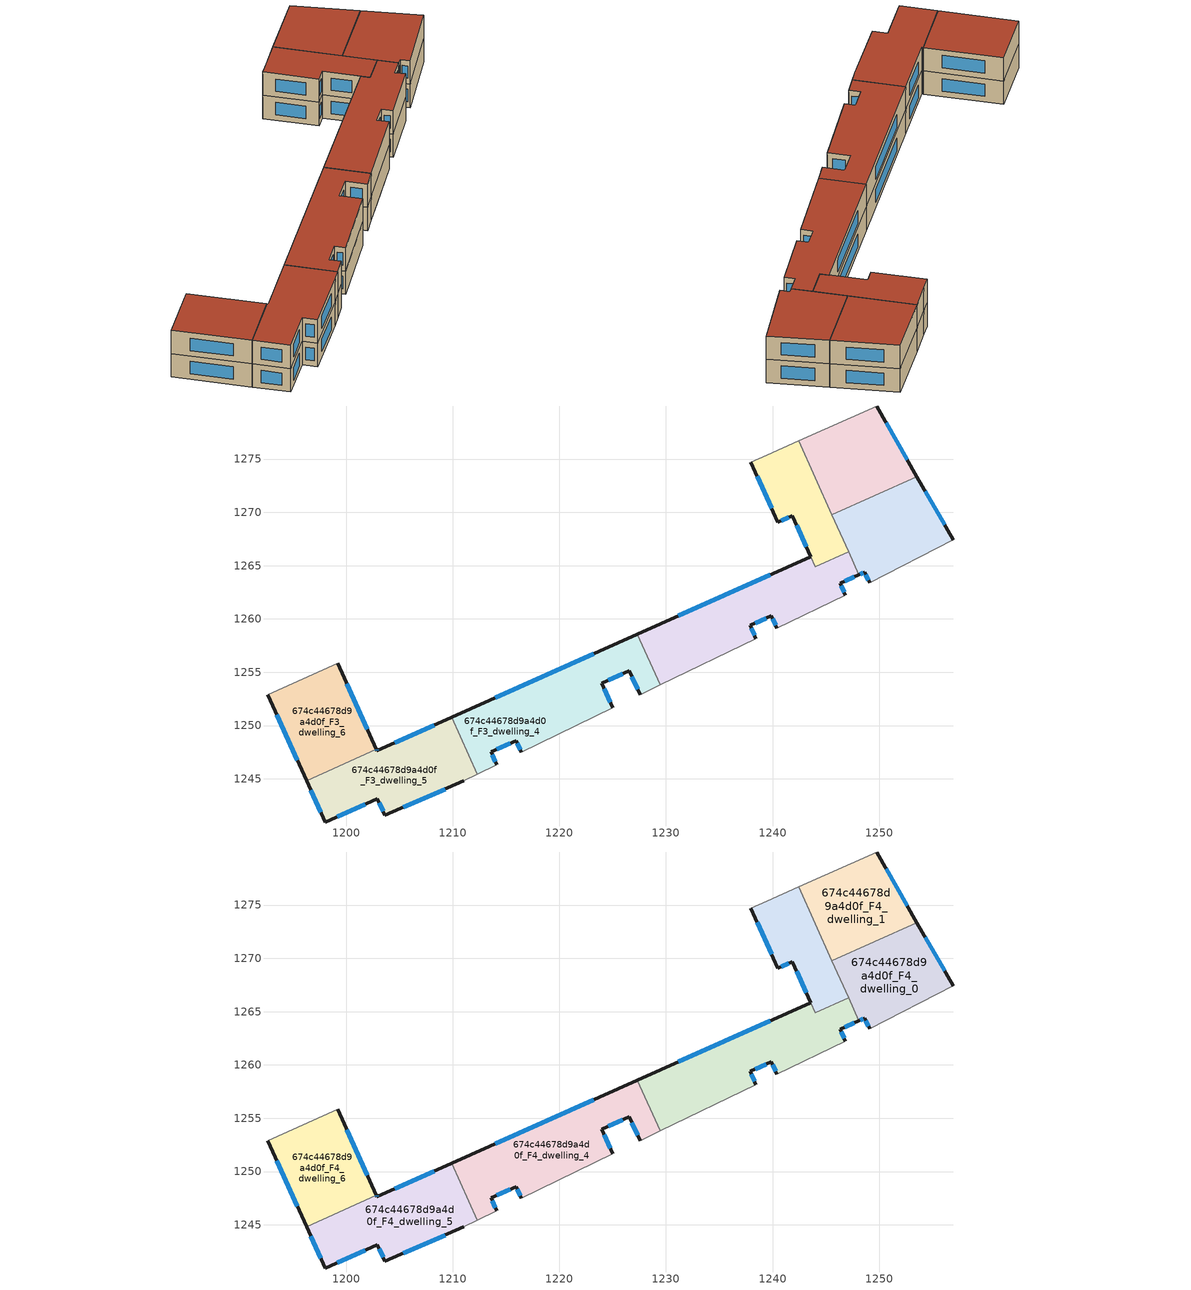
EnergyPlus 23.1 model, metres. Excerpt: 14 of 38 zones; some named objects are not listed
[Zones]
674c44678d9a4d0f_F3_dwelling_0
 floor to 674c44678d9a4d0f_F2_dwelling_7 (EU_floor_Construction): 1254.62,1271.49 1256.94,1267.44 1249.09,1263.39 1248.65,1264.39 1248.09,1264.14 1246.54,1267.6 z9
 floor to 674c44678d9a4d0f_F2_dwelling_6 (EU_floor_Construction): 1253.55,1273.36 1254.62,1271.49 1246.54,1267.6 1245.56,1269.79 z9
 wall outside (EU_wall_Construction): 1256.94,1267.44 1253.55,1273.36 / 1248.09,1264.14 1248.65,1264.39 1249.09,1263.39 z9:12
 wall to 674c44678d9a4d0f_F3_dwelling_1 (EU_wall_Construction): 1253.55,1273.36 1245.56,1269.79 z9:12
 wall adiabatic (EU_wall_Construction): 1249.09,1263.39 1256.94,1267.44 z9:12
 wall to 674c44678d9a4d0f_F3_dwelling_3 (EU_wall_Construction): 1245.56,1269.79 1247.13,1266.3 z9:12
 wall to 674c44678d9a4d0f_F3_dwelling_2 (EU_wall_Construction): 1247.13,1266.3 1248.09,1264.14 z9:12
 window (EU_Window_Construction): 1256.14,1268.83 1254.34,1271.97 / 1248.76,1264.16 1248.99,1263.63 / 1248.22,1264.2 1248.52,1264.33 z9.7:11.3
674c44678d9a4d0f_F3_dwelling_1
 floor to 674c44678d9a4d0f_F2_dwelling_6 (EU_floor_Construction): 1249.76,1279.98 1253.55,1273.36 1245.56,1269.79 1245.37,1270.22 1249.27,1272.1 1246.24,1278.41 z9
 floor to 674c44678d9a4d0f_F2_dwelling_5 (EU_floor_Construction): 1246.24,1278.41 1249.27,1272.1 1245.37,1270.22 1242.47,1276.72 z9
 wall outside (EU_wall_Construction): 1253.55,1273.36 1249.76,1279.98 z9:12
 wall adiabatic (EU_wall_Construction): 1249.76,1279.98 1242.47,1276.72 z9:12
 wall to 674c44678d9a4d0f_F3_dwelling_3 (EU_wall_Construction): 1242.47,1276.72 1245.56,1269.79 z9:12
 window (EU_Window_Construction): 1252.66,1274.91 1250.65,1278.42 z9.7:11.3
674c44678d9a4d0f_F3_dwelling_2
 floor to 674c44678d9a4d0f_F2_dwelling_4 (EU_floor_Construction): 1242.49,1265.36 1244.52,1261.12 1244.5,1261.11 1240.41,1259.13 1239.88,1260.3 1237.9,1259.41 1238.45,1258.16 1232.39,1255.24 1230.17,1259.85 1242.44,1265.34 z9
 floor to 674c44678d9a4d0f_F2_dwelling_7 (EU_floor_Construction): 1247.13,1266.3 1248.09,1264.14 1246.34,1263.36 1246.84,1262.25 1244.52,1261.12 1242.49,1265.36 1243.59,1265.85 1244.01,1264.91 z9
 floor to 674c44678d9a4d0f_F2_dwelling_3 (EU_floor_Construction): 1230.17,1259.85 1232.39,1255.24 1229.44,1253.82 1227.32,1258.57 z9
 wall outside (EU_wall_Construction): 1246.84,1262.25 1246.34,1263.36 1248.09,1264.14 / 1238.45,1258.16 1237.9,1259.41 1239.88,1260.3 1240.41,1259.13 / 1243.59,1265.85 1227.32,1258.57 z9:12
 wall to 674c44678d9a4d0f_F3_dwelling_3 (EU_wall_Construction): 1247.13,1266.3 1244.01,1264.91 1243.59,1265.85 z9:12
 wall adiabatic (EU_wall_Construction): 1240.41,1259.13 1246.84,1262.25 / 1229.45,1253.82 1238.45,1258.16 z9:12
 wall to 674c44678d9a4d0f_F3_dwelling_4 (EU_wall_Construction): 1227.32,1258.57 1229.45,1253.82 z9:12
 window (EU_Window_Construction): 1246.75,1263.54 1247.68,1263.96 / 1246.72,1262.51 1246.45,1263.1 / 1240,1260.02 1240.29,1259.4 / 1238.36,1259.62 1239.41,1260.09 / 1238.32,1258.46 1238.02,1259.12 / 1239.77,1264.14 1231.14,1260.28 z9.7:11.3
674c44678d9a4d0f_F3_dwelling_3
 floor to 674c44678d9a4d0f_F2_dwelling_5 (EU_floor_Construction): 1242.47,1276.72 1245.37,1270.22 1242.29,1268.74 1241.86,1269.69 1240.49,1269.08 1237.97,1274.7 1239.44,1275.36 z9
 floor to 674c44678d9a4d0f_F2_dwelling_7 (EU_floor_Construction): 1246.54,1267.6 1247.13,1266.3 1244.01,1264.91 1243.47,1266.12 z9
 floor to 674c44678d9a4d0f_F2_dwelling_6 (EU_floor_Construction): 1245.37,1270.22 1246.54,1267.6 1243.47,1266.12 1242.29,1268.74 z9
 wall outside (EU_wall_Construction): 1237.97,1274.7 1240.49,1269.08 1241.86,1269.69 1243.59,1265.86 z9:12
 wall adiabatic (EU_wall_Construction): 1242.47,1276.72 1239.44,1275.36 1237.97,1274.7 z9:12
 window (EU_Window_Construction): 1242.26,1268.79 1243.18,1266.76 / 1240.82,1269.22 1241.54,1269.54 / 1238.56,1273.38 1239.9,1270.4 z9.7:11.3
674c44678d9a4d0f_F3_dwelling_4
 floor to 674c44678d9a4d0f_F2_dwelling_2 (EU_floor_Construction): 1218.08,1254.44 1220.47,1249.45 1216.44,1247.49 1215.94,1248.59 1213.59,1247.54 1214.12,1246.35 1212.29,1245.43 1209.9,1250.78 z9
 floor to 674c44678d9a4d0f_F2_dwelling_3 (EU_floor_Construction): 1227.32,1258.57 1229.44,1253.82 1227.57,1252.91 1226.57,1255.12 1223.99,1253.97 1225.02,1251.66 1220.47,1249.45 1218.08,1254.44 z9
 wall outside (EU_wall_Construction): 1225.02,1251.66 1223.99,1253.97 1226.57,1255.12 1227.57,1252.91 / 1214.12,1246.35 1213.59,1247.54 1215.94,1248.59 1216.44,1247.49 / 1227.32,1258.57 1209.9,1250.78 z9:12
 wall adiabatic (EU_wall_Construction): 1227.57,1252.91 1229.45,1253.82 / 1216.44,1247.49 1225.02,1251.66 / 1212.29,1245.43 1214.12,1246.35 z9:12
 wall to 674c44678d9a4d0f_F3_dwelling_5 (EU_wall_Construction): 1209.9,1250.78 1212.29,1245.43 z9:12
 window (EU_Window_Construction): 1226.8,1254.6 1227.33,1253.43 / 1224.6,1254.24 1225.96,1254.85 / 1224.78,1252.2 1224.23,1253.43 / 1216.05,1248.33 1216.32,1247.75 / 1214.14,1247.79 1215.39,1248.35 / 1214,1246.63 1213.72,1247.26 / 1223.23,1256.74 1213.99,1252.61 z9.7:11.3
674c44678d9a4d0f_F3_dwelling_5
 floor to 674c44678d9a4d0f_F2_dwelling_1 (EU_floor_Construction): 1207.45,1249.68 1210.01,1244.35 1203.63,1241.58 1202.93,1243.15 1198.04,1240.96 1196.33,1244.75 1199.56,1246.3 1202.83,1247.76 1202.89,1247.64 z9
 floor to 674c44678d9a4d0f_F2_dwelling_0 (EU_floor_Construction): 1199.56,1246.3 1196.33,1244.75 1196.29,1244.84 z9
 floor to 674c44678d9a4d0f_F2_dwelling_2 (EU_floor_Construction): 1209.9,1250.78 1212.29,1245.43 1211.05,1244.8 1210.01,1244.35 1207.45,1249.68 z9
 wall outside (EU_wall_Construction): 1209.9,1250.78 1202.89,1247.64 1202.84,1247.76 / 1196.29,1244.84 1198.04,1240.96 1202.93,1243.15 1203.63,1241.58 1211.05,1244.8 z9:12
 wall adiabatic (EU_wall_Construction): 1211.05,1244.8 1212.29,1245.43 z9:12
 wall to 674c44678d9a4d0f_F3_dwelling_6 (EU_wall_Construction): 1202.84,1247.76 1196.29,1244.84 z9:12
 window (EU_Window_Construction): 1208.25,1250.04 1204.54,1248.38 / 1205.37,1242.34 1209.31,1244.05 / 1203.09,1242.78 1203.47,1241.95 / 1199.19,1241.47 1201.78,1242.63 / 1196.7,1243.93 1197.63,1241.87 / 1202.88,1247.67 1202.85,1247.74 z9.7:11.3
674c44678d9a4d0f_F3_dwelling_6
 floor to 674c44678d9a4d0f_F2_dwelling_0 (EU_floor_Construction): 1199.21,1255.84 1202.79,1247.86 1199.56,1246.3 1196.29,1244.84 1192.66,1252.91 z9
 floor to 674c44678d9a4d0f_F2_dwelling_1 (EU_floor_Construction): 1202.79,1247.86 1202.83,1247.76 1199.56,1246.3 z9
 wall outside (EU_wall_Construction): 1192.66,1252.91 1196.29,1244.84 / 1202.84,1247.76 1199.21,1255.84 z9:12
 wall adiabatic (EU_wall_Construction): 1199.21,1255.84 1192.66,1252.91 z9:12
 window (EU_Window_Construction): 1193.51,1251.01 1195.44,1246.73 / 1201.98,1249.66 1200.06,1253.94 z9.7:11.3
674c44678d9a4d0f_F4_dwelling_0
 floor to 674c44678d9a4d0f_F3_dwelling_0 (EU_floor_Construction): 1253.55,1273.36 1256.94,1267.44 1249.09,1263.39 1248.65,1264.39 1248.09,1264.14 1245.56,1269.79 z12
 wall outside (EU_wall_Construction): 1256.94,1267.44 1253.55,1273.36 / 1248.09,1264.14 1248.65,1264.39 1249.09,1263.39 z12:15
 wall to 674c44678d9a4d0f_F4_dwelling_1 (EU_wall_Construction): 1253.55,1273.36 1245.56,1269.79 z12:15
 wall adiabatic (EU_wall_Construction): 1249.09,1263.39 1256.94,1267.44 z12:15
 wall to 674c44678d9a4d0f_F4_dwelling_3 (EU_wall_Construction): 1245.56,1269.79 1247.13,1266.3 z12:15
 wall to 674c44678d9a4d0f_F4_dwelling_2 (EU_wall_Construction): 1247.13,1266.3 1248.09,1264.14 z12:15
 window (EU_Window_Construction): 1256.14,1268.83 1254.34,1271.97 / 1248.76,1264.16 1248.99,1263.63 / 1248.22,1264.2 1248.52,1264.33 z12.7:14.3
 roof outside (EU_roof_Construction): 1256.94,1267.44 1253.55,1273.36 1245.56,1269.79 1248.09,1264.14 1248.65,1264.39 1249.09,1263.39 z15
674c44678d9a4d0f_F4_dwelling_1
 floor to 674c44678d9a4d0f_F3_dwelling_1 (EU_floor_Construction): 1249.76,1279.98 1253.55,1273.36 1245.56,1269.79 1242.47,1276.72 z12
 wall outside (EU_wall_Construction): 1253.55,1273.36 1249.76,1279.98 z12:15
 wall adiabatic (EU_wall_Construction): 1249.76,1279.98 1242.47,1276.72 z12:15
 wall to 674c44678d9a4d0f_F4_dwelling_3 (EU_wall_Construction): 1242.47,1276.72 1245.56,1269.79 z12:15
 window (EU_Window_Construction): 1252.66,1274.91 1250.65,1278.42 z12.7:14.3
 roof outside (EU_roof_Construction): 1253.55,1273.36 1249.76,1279.98 1242.47,1276.72 1245.56,1269.79 z15
674c44678d9a4d0f_F4_dwelling_2
 floor to 674c44678d9a4d0f_F3_dwelling_2 (EU_floor_Construction): 1247.13,1266.3 1248.09,1264.14 1246.34,1263.36 1246.84,1262.25 1240.41,1259.13 1239.88,1260.3 1237.9,1259.41 1238.45,1258.16 1229.45,1253.82 1227.32,1258.57 1243.59,1265.85 1244.01,1264.91 z12
 wall outside (EU_wall_Construction): 1246.84,1262.25 1246.34,1263.36 1248.09,1264.14 / 1238.45,1258.16 1237.9,1259.41 1239.88,1260.3 1240.41,1259.13 / 1243.59,1265.85 1227.32,1258.57 z12:15
 wall to 674c44678d9a4d0f_F4_dwelling_3 (EU_wall_Construction): 1247.13,1266.3 1244.01,1264.91 1243.59,1265.85 z12:15
 wall adiabatic (EU_wall_Construction): 1240.41,1259.13 1246.84,1262.25 / 1229.45,1253.82 1238.45,1258.16 z12:15
 wall to 674c44678d9a4d0f_F4_dwelling_4 (EU_wall_Construction): 1227.32,1258.57 1229.45,1253.82 z12:15
 window (EU_Window_Construction): 1246.75,1263.54 1247.68,1263.96 / 1246.72,1262.51 1246.45,1263.1 / 1240,1260.02 1240.29,1259.4 / 1238.36,1259.62 1239.41,1260.09 / 1238.32,1258.46 1238.02,1259.12 / 1239.77,1264.14 1231.14,1260.28 z12.7:14.3
 roof outside (EU_roof_Construction): 1246.84,1262.25 1246.34,1263.36 1248.09,1264.14 1247.13,1266.3 1244.01,1264.91 1243.59,1265.85 1227.32,1258.57 1229.45,1253.82 1238.45,1258.16 1237.9,1259.41 1239.88,1260.3 1240.41,1259.13 z15
674c44678d9a4d0f_F4_dwelling_3
 floor to 674c44678d9a4d0f_F3_dwelling_3 (EU_floor_Construction): 1242.47,1276.72 1247.13,1266.3 1244.01,1264.91 1241.86,1269.69 1240.49,1269.08 1237.97,1274.7 1239.44,1275.36 z12
 wall outside (EU_wall_Construction): 1237.97,1274.7 1240.49,1269.08 1241.86,1269.69 1243.59,1265.86 z12:15
 wall adiabatic (EU_wall_Construction): 1242.47,1276.72 1239.44,1275.36 1237.97,1274.7 z12:15
 window (EU_Window_Construction): 1242.26,1268.79 1243.18,1266.76 / 1240.82,1269.22 1241.54,1269.54 / 1238.56,1273.38 1239.9,1270.4 z12.7:14.3
 roof outside (EU_roof_Construction): 1247.13,1266.3 1242.47,1276.72 1239.44,1275.36 1237.97,1274.7 1240.49,1269.08 1241.86,1269.69 1244.01,1264.91 z15
674c44678d9a4d0f_F4_dwelling_4
 floor to 674c44678d9a4d0f_F3_dwelling_4 (EU_floor_Construction): 1227.32,1258.57 1229.45,1253.82 1227.57,1252.91 1226.57,1255.12 1223.99,1253.97 1225.02,1251.66 1216.44,1247.49 1215.94,1248.59 1213.59,1247.54 1214.12,1246.35 1212.29,1245.43 1209.9,1250.78 z12
 wall outside (EU_wall_Construction): 1225.02,1251.66 1223.99,1253.97 1226.57,1255.12 1227.57,1252.91 / 1214.12,1246.35 1213.59,1247.54 1215.94,1248.59 1216.44,1247.49 / 1227.32,1258.57 1209.9,1250.78 z12:15
 wall adiabatic (EU_wall_Construction): 1227.57,1252.91 1229.45,1253.82 / 1216.44,1247.49 1225.02,1251.66 / 1212.29,1245.43 1214.12,1246.35 z12:15
 wall to 674c44678d9a4d0f_F4_dwelling_5 (EU_wall_Construction): 1209.9,1250.78 1212.29,1245.43 z12:15
 window (EU_Window_Construction): 1226.8,1254.6 1227.33,1253.43 / 1224.6,1254.24 1225.96,1254.85 / 1224.78,1252.2 1224.23,1253.43 / 1216.05,1248.33 1216.32,1247.75 / 1214.14,1247.79 1215.39,1248.35 / 1214,1246.63 1213.72,1247.26 / 1223.23,1256.74 1213.99,1252.61 z12.7:14.3
 roof outside (EU_roof_Construction): 1225.02,1251.66 1223.99,1253.97 1226.57,1255.12 1227.57,1252.91 1229.45,1253.82 1227.32,1258.57 1209.9,1250.78 1212.29,1245.43 1214.12,1246.35 1213.59,1247.54 1215.94,1248.59 1216.44,1247.49 z15
674c44678d9a4d0f_F4_dwelling_5
 floor to 674c44678d9a4d0f_F3_dwelling_5 (EU_floor_Construction): 1209.9,1250.78 1212.29,1245.43 1211.05,1244.8 1203.63,1241.58 1202.93,1243.15 1198.04,1240.96 1196.29,1244.84 1202.84,1247.76 1202.89,1247.64 z12
 wall outside (EU_wall_Construction): 1209.9,1250.78 1202.89,1247.64 1202.84,1247.76 / 1196.29,1244.84 1198.04,1240.96 1202.93,1243.15 1203.63,1241.58 1211.05,1244.8 z12:15
 wall adiabatic (EU_wall_Construction): 1211.05,1244.8 1212.29,1245.43 z12:15
 wall to 674c44678d9a4d0f_F4_dwelling_6 (EU_wall_Construction): 1202.84,1247.76 1196.29,1244.84 z12:15
 window (EU_Window_Construction): 1208.25,1250.04 1204.54,1248.38 / 1205.37,1242.34 1209.31,1244.05 / 1203.09,1242.78 1203.47,1241.95 / 1199.19,1241.47 1201.78,1242.63 / 1196.7,1243.93 1197.63,1241.87 / 1202.88,1247.67 1202.85,1247.74 z12.7:14.3
 roof outside (EU_roof_Construction): 1211.05,1244.8 1212.29,1245.43 1209.9,1250.78 1202.89,1247.64 1202.84,1247.76 1196.29,1244.84 1198.04,1240.96 1202.93,1243.15 1203.63,1241.58 z15
674c44678d9a4d0f_F4_dwelling_6
 floor to 674c44678d9a4d0f_F3_dwelling_6 (EU_floor_Construction): 1199.21,1255.84 1202.84,1247.76 1196.29,1244.84 1192.66,1252.91 z12
 wall outside (EU_wall_Construction): 1192.66,1252.91 1196.29,1244.84 / 1202.84,1247.76 1199.21,1255.84 z12:15
 wall adiabatic (EU_wall_Construction): 1199.21,1255.84 1192.66,1252.91 z12:15
 window (EU_Window_Construction): 1193.51,1251.01 1195.44,1246.73 / 1201.98,1249.66 1200.06,1253.94 z12.7:14.3
 roof outside (EU_roof_Construction): 1202.84,1247.76 1199.21,1255.84 1192.66,1252.91 1196.29,1244.84 z15
[Building]
EU S2 Campaign: North Axis=0; Terrain=City; Solar Distribution=FullExterior
[Site:Location]
Budapest.Ferenc.Liszt.Intl.AP: Latitude=47.437; Longitude=19.256; Time Zone=1; Elevation=185
[SizingPeriod:WeatherFileDays]
AnnualSizingPeriod: Begin Month=1; Begin Day of Month=1; End Month=12; End Day of Month=31; Day of Week for Start Day=Monday; Use Weather File Daylight Saving Period=No; Use Weather File Rain and Snow Indicators=No
[MATERIAL]
EU_InternalMass_Material: Roughness=MediumRough; Thickness=0.1; Conductivity=1; Density=1800; Specific Heat=900; Thermal Absorptance=0.9; Solar Absorptance=0.7; Visible Absorptance=0.7
[MATERIAL:NOMASS] Roughness=MediumRough; Thermal Absorptance=0.9; Solar Absorptance=0.7; Visible Absorptance=0.7
Name | Thermal Resistance
EU_wall_NoMass | 0.832559
EU_roof_NoMass | 1.39638
EU_floor_NoMass | 0.872794
[WINDOWMATERIAL:SIMPLEGLAZINGSYSTEM]
EU_Window_SimpleGlazing: UFactor=2.79869; Solar Heat Gain Coefficient=0.75; Visible Transmittance=0.75
[CONSTRUCTION]
EU_wall_Construction: EU_wall_NoMass
EU_roof_Construction: EU_roof_NoMass
EU_floor_Construction: EU_floor_NoMass
EU_Window_Construction: EU_Window_SimpleGlazing
EU_InternalMass_Construction: EU_InternalMass_Material
[ZONE] Type=1; Multiplier=1; Ceiling Height=autocalculate; Floor Area=autocalculate; Part of Total Floor Area=Yes
Name | Volume
674c44678d9a4d0f_F3_dwelling_0; 674c44678d9a4d0f_F4_dwelling_0 | 190.388
674c44678d9a4d0f_F3_dwelling_1; 674c44678d9a4d0f_F4_dwelling_1 | 190.396
674c44678d9a4d0f_F3_dwelling_2; 674c44678d9a4d0f_F4_dwelling_2 | 285.39
674c44678d9a4d0f_F3_dwelling_3; 674c44678d9a4d0f_F4_dwelling_3 | 144.96
674c44678d9a4d0f_F3_dwelling_4; 674c44678d9a4d0f_F4_dwelling_4 | 285.156
674c44678d9a4d0f_F3_dwelling_5; 674c44678d9a4d0f_F4_dwelling_5 | 236.443
674c44678d9a4d0f_F3_dwelling_6; 674c44678d9a4d0f_F4_dwelling_6 | 190.384
[INTERNALMASS] Construction=EU_InternalMass_Construction
Name | Zone or ZoneList | Surface Area
674c44678d9a4d0f_F3_dwelling_0_EU_InternalMass | 674c44678d9a4d0f_F3_dwelling_0 | 63.4628
674c44678d9a4d0f_F3_dwelling_1_EU_InternalMass | 674c44678d9a4d0f_F3_dwelling_1 | 63.4654
674c44678d9a4d0f_F3_dwelling_2_EU_InternalMass | 674c44678d9a4d0f_F3_dwelling_2 | 95.1258
674c44678d9a4d0f_F3_dwelling_3_EU_InternalMass | 674c44678d9a4d0f_F3_dwelling_3 | 48.3194
674c44678d9a4d0f_F3_dwelling_4_EU_InternalMass | 674c44678d9a4d0f_F3_dwelling_4 | 95.0502
674c44678d9a4d0f_F3_dwelling_5_EU_InternalMass | 674c44678d9a4d0f_F3_dwelling_5 | 78.8159
674c44678d9a4d0f_F3_dwelling_6_EU_InternalMass | 674c44678d9a4d0f_F3_dwelling_6 | 63.4614
674c44678d9a4d0f_F4_dwelling_0_EU_InternalMass | 674c44678d9a4d0f_F4_dwelling_0 | 63.4628
674c44678d9a4d0f_F4_dwelling_1_EU_InternalMass | 674c44678d9a4d0f_F4_dwelling_1 | 63.4654
674c44678d9a4d0f_F4_dwelling_2_EU_InternalMass | 674c44678d9a4d0f_F4_dwelling_2 | 95.1258
674c44678d9a4d0f_F4_dwelling_3_EU_InternalMass | 674c44678d9a4d0f_F4_dwelling_3 | 48.3194
674c44678d9a4d0f_F4_dwelling_4_EU_InternalMass | 674c44678d9a4d0f_F4_dwelling_4 | 95.0502
674c44678d9a4d0f_F4_dwelling_5_EU_InternalMass | 674c44678d9a4d0f_F4_dwelling_5 | 78.8159
674c44678d9a4d0f_F4_dwelling_6_EU_InternalMass | 674c44678d9a4d0f_F4_dwelling_6 | 63.4614
[OTHEREQUIPMENT] Fuel Type=Electricity; Design Level Calculation Method=Watts/Area; Power per Zone Floor Area=1; Fraction Latent=0; Fraction Radiant=0; Fraction Lost=0; Carbon Dioxide Generation Rate=0; EndUse Subcategory=EU_Step8_InternalGains
Name | Zone or ZoneList or Space or SpaceList | Schedule
EU_Step8_InternalGain_674c44678d9a4d0f_F3_dwelling_0_f000 | 674c44678d9a4d0f_F3_dwelling_0 | EU_Step8_GainSchedule_674c44678d9a4d0f_F3_dwelling_0_f000
EU_Step8_InternalGain_674c44678d9a4d0f_F3_dwelling_1_f000 | 674c44678d9a4d0f_F3_dwelling_1 | EU_Step8_GainSchedule_674c44678d9a4d0f_F3_dwelling_1_f000
EU_Step8_InternalGain_674c44678d9a4d0f_F3_dwelling_2_f000 | 674c44678d9a4d0f_F3_dwelling_2 | EU_Step8_GainSchedule_674c44678d9a4d0f_F3_dwelling_2_f000
EU_Step8_InternalGain_674c44678d9a4d0f_F3_dwelling_3_f000 | 674c44678d9a4d0f_F3_dwelling_3 | EU_Step8_GainSchedule_674c44678d9a4d0f_F3_dwelling_3_f000
EU_Step8_InternalGain_674c44678d9a4d0f_F3_dwelling_4_f000 | 674c44678d9a4d0f_F3_dwelling_4 | EU_Step8_GainSchedule_674c44678d9a4d0f_F3_dwelling_4_f000
EU_Step8_InternalGain_674c44678d9a4d0f_F3_dwelling_5_f000 | 674c44678d9a4d0f_F3_dwelling_5 | EU_Step8_GainSchedule_674c44678d9a4d0f_F3_dwelling_5_f000
EU_Step8_InternalGain_674c44678d9a4d0f_F3_dwelling_6_f000 | 674c44678d9a4d0f_F3_dwelling_6 | EU_Step8_GainSchedule_674c44678d9a4d0f_F3_dwelling_6_f000
EU_Step8_InternalGain_674c44678d9a4d0f_F4_dwelling_0_f000 | 674c44678d9a4d0f_F4_dwelling_0 | EU_Step8_GainSchedule_674c44678d9a4d0f_F4_dwelling_0_f000
EU_Step8_InternalGain_674c44678d9a4d0f_F4_dwelling_1_f000 | 674c44678d9a4d0f_F4_dwelling_1 | EU_Step8_GainSchedule_674c44678d9a4d0f_F4_dwelling_1_f000
EU_Step8_InternalGain_674c44678d9a4d0f_F4_dwelling_2_f000 | 674c44678d9a4d0f_F4_dwelling_2 | EU_Step8_GainSchedule_674c44678d9a4d0f_F4_dwelling_2_f000
EU_Step8_InternalGain_674c44678d9a4d0f_F4_dwelling_3_f000 | 674c44678d9a4d0f_F4_dwelling_3 | EU_Step8_GainSchedule_674c44678d9a4d0f_F4_dwelling_3_f000
EU_Step8_InternalGain_674c44678d9a4d0f_F4_dwelling_4_f000 | 674c44678d9a4d0f_F4_dwelling_4 | EU_Step8_GainSchedule_674c44678d9a4d0f_F4_dwelling_4_f000
EU_Step8_InternalGain_674c44678d9a4d0f_F4_dwelling_5_f000 | 674c44678d9a4d0f_F4_dwelling_5 | EU_Step8_GainSchedule_674c44678d9a4d0f_F4_dwelling_5_f000
EU_Step8_InternalGain_674c44678d9a4d0f_F4_dwelling_6_f000 | 674c44678d9a4d0f_F4_dwelling_6 | EU_Step8_GainSchedule_674c44678d9a4d0f_F4_dwelling_6_f000
[ZONEVENTILATION:DESIGNFLOWRATE] Schedule=EU_AlwaysOn; Design Flow Rate Calculation Method=AirChanges/Hour; Air Changes per Hour=0.475469; Ventilation Type=Natural; Fan Pressure Rise=0; Fan Total Efficiency=1; Constant Term Coefficient=1; Temperature Term Coefficient=0; Velocity Term Coefficient=0; Velocity Squared Term Coefficient=0; Minimum Indoor Temperature=-100; Maximum Indoor Temperature=100; Delta Temperature=-100; Minimum Outdoor Temperature=-100; Maximum Outdoor Temperature=100; Maximum Wind Speed=40
Name | Zone or ZoneList or Space or SpaceList
EU_ConstantAir_674c44678d9a4d0f_F3_dwelling_0 | 674c44678d9a4d0f_F3_dwelling_0
EU_ConstantAir_674c44678d9a4d0f_F3_dwelling_1 | 674c44678d9a4d0f_F3_dwelling_1
EU_ConstantAir_674c44678d9a4d0f_F3_dwelling_2 | 674c44678d9a4d0f_F3_dwelling_2
EU_ConstantAir_674c44678d9a4d0f_F3_dwelling_3 | 674c44678d9a4d0f_F3_dwelling_3
EU_ConstantAir_674c44678d9a4d0f_F3_dwelling_4 | 674c44678d9a4d0f_F3_dwelling_4
EU_ConstantAir_674c44678d9a4d0f_F3_dwelling_5 | 674c44678d9a4d0f_F3_dwelling_5
EU_ConstantAir_674c44678d9a4d0f_F3_dwelling_6 | 674c44678d9a4d0f_F3_dwelling_6
EU_ConstantAir_674c44678d9a4d0f_F4_dwelling_0 | 674c44678d9a4d0f_F4_dwelling_0
EU_ConstantAir_674c44678d9a4d0f_F4_dwelling_1 | 674c44678d9a4d0f_F4_dwelling_1
EU_ConstantAir_674c44678d9a4d0f_F4_dwelling_2 | 674c44678d9a4d0f_F4_dwelling_2
EU_ConstantAir_674c44678d9a4d0f_F4_dwelling_3 | 674c44678d9a4d0f_F4_dwelling_3
EU_ConstantAir_674c44678d9a4d0f_F4_dwelling_4 | 674c44678d9a4d0f_F4_dwelling_4
EU_ConstantAir_674c44678d9a4d0f_F4_dwelling_5 | 674c44678d9a4d0f_F4_dwelling_5
EU_ConstantAir_674c44678d9a4d0f_F4_dwelling_6 | 674c44678d9a4d0f_F4_dwelling_6
[HVACTEMPLATE:ZONE:IDEALLOADSAIRSYSTEM] System Availability Schedule=EU_AlwaysOn; Maximum Heating Supply Air Temperature=50; Minimum Cooling Supply Air Temperature=13; Maximum Heating Supply Air Humidity Ratio=0.0156; Minimum Cooling Supply Air Humidity Ratio=0.0077; Heating Limit=NoLimit; Cooling Limit=NoLimit; Heating Availability Schedule=EU_AlwaysOn; Cooling Availability Schedule=EU_CoolingOff; Dehumidification Control Type=ConstantSensibleHeatRatio; Cooling Sensible Heat Ratio=0.7; Dehumidification Setpoint=60; Humidification Control Type=None; Humidification Setpoint=30; Outdoor Air Method=None; Outdoor Air Flow Rate per Person=0.00944; Outdoor Air Flow Rate per Zone Floor Area=0; Outdoor Air Flow Rate per Zone=0; Demand Controlled Ventilation Type=None; Outdoor Air Economizer Type=NoEconomizer; Heat Recovery Type=None; Sensible Heat Recovery Effectiveness=0.7; Latent Heat Recovery Effectiveness=0.65
Name | Template Thermostat
674c44678d9a4d0f_F3_dwelling_0 | EU_HeatOnly_674c44678d9a4d0f_F3_dwelling_0
674c44678d9a4d0f_F3_dwelling_1 | EU_HeatOnly_674c44678d9a4d0f_F3_dwelling_1
674c44678d9a4d0f_F3_dwelling_2 | EU_HeatOnly_674c44678d9a4d0f_F3_dwelling_2
674c44678d9a4d0f_F3_dwelling_3 | EU_HeatOnly_674c44678d9a4d0f_F3_dwelling_3
674c44678d9a4d0f_F3_dwelling_4 | EU_HeatOnly_674c44678d9a4d0f_F3_dwelling_4
674c44678d9a4d0f_F3_dwelling_5 | EU_HeatOnly_674c44678d9a4d0f_F3_dwelling_5
674c44678d9a4d0f_F3_dwelling_6 | EU_HeatOnly_674c44678d9a4d0f_F3_dwelling_6
674c44678d9a4d0f_F4_dwelling_0 | EU_HeatOnly_674c44678d9a4d0f_F4_dwelling_0
674c44678d9a4d0f_F4_dwelling_1 | EU_HeatOnly_674c44678d9a4d0f_F4_dwelling_1
674c44678d9a4d0f_F4_dwelling_2 | EU_HeatOnly_674c44678d9a4d0f_F4_dwelling_2
674c44678d9a4d0f_F4_dwelling_3 | EU_HeatOnly_674c44678d9a4d0f_F4_dwelling_3
674c44678d9a4d0f_F4_dwelling_4 | EU_HeatOnly_674c44678d9a4d0f_F4_dwelling_4
674c44678d9a4d0f_F4_dwelling_5 | EU_HeatOnly_674c44678d9a4d0f_F4_dwelling_5
674c44678d9a4d0f_F4_dwelling_6 | EU_HeatOnly_674c44678d9a4d0f_F4_dwelling_6
[SIZING:ZONE] Zone Cooling Design Supply Air Temperature Input Method=SupplyAirTemperature; Zone Cooling Design Supply Air Temperature=13; Zone Heating Design Supply Air Temperature Input Method=SupplyAirTemperature; Zone Heating Design Supply Air Temperature=50; Zone Cooling Design Supply Air Humidity Ratio=0.008; Zone Heating Design Supply Air Humidity Ratio=0.008; Cooling Design Air Flow Method=DesignDay; Cooling Design Air Flow Rate=0; Cooling Minimum Air Flow per Zone Floor Area=0.000762; Cooling Minimum Air Flow=0; Cooling Minimum Air Flow Fraction=0.2; Heating Design Air Flow Method=DesignDay; Heating Design Air Flow Rate=0; Heating Maximum Air Flow per Zone Floor Area=0.002032; Heating Maximum Air Flow=0.141576; Heating Maximum Air Flow Fraction=0.3; Account for Dedicated Outdoor Air System=No; Dedicated Outdoor Air System Control Strategy=NeutralSupplyAir; Dedicated Outdoor Air Low Setpoint Temperature for Design=autosize; Dedicated Outdoor Air High Setpoint Temperature for Design=autosize; Zone Load Sizing Method=Sensible Load Only No Latent Load; Zone Latent Cooling Design Supply Air Humidity Ratio Input Method=HumidityRatioDifference; Zone Cooling Design Supply Air Humidity Ratio Difference=0.005; Zone Latent Heating Design Supply Air Humidity Ratio Input Method=HumidityRatioDifference; Zone Humidification Design Supply Air Humidity Ratio Difference=0.005
674c44678d9a4d0f_F3_dwelling_0; 674c44678d9a4d0f_F3_dwelling_1; 674c44678d9a4d0f_F3_dwelling_2; 674c44678d9a4d0f_F3_dwelling_3; 674c44678d9a4d0f_F3_dwelling_4; 674c44678d9a4d0f_F3_dwelling_5; 674c44678d9a4d0f_F3_dwelling_6; 674c44678d9a4d0f_F4_dwelling_0; 674c44678d9a4d0f_F4_dwelling_1; 674c44678d9a4d0f_F4_dwelling_2; 674c44678d9a4d0f_F4_dwelling_3; 674c44678d9a4d0f_F4_dwelling_4; 674c44678d9a4d0f_F4_dwelling_5; 674c44678d9a4d0f_F4_dwelling_6
[SCHEDULE:CONSTANT]
Name | Hourly Value
EU_AlwaysOn | 1
EU_CoolingOff | 0
[SCHEDULE:FILE] Column Number=1; Rows to Skip at Top=0; Number of Hours of Data=8760; Column Separator=Comma; Interpolate to Timestep=No; Minutes per Item=60; Adjust Schedule for Daylight Savings=Yes
Name | File
EU_Step8_GainSchedule_674c44678d9a4d0f_F3_dwelling_0_f000 | ../../schedules/674c44678d9a4d0f/674c44678d9a4d0f_F3_dwelling_0_f000_gain.csv
EU_Step8_GainSchedule_674c44678d9a4d0f_F3_dwelling_1_f000 | ../../schedules/674c44678d9a4d0f/674c44678d9a4d0f_F3_dwelling_1_f000_gain.csv
EU_Step8_GainSchedule_674c44678d9a4d0f_F3_dwelling_2_f000 | ../../schedules/674c44678d9a4d0f/674c44678d9a4d0f_F3_dwelling_2_f000_gain.csv
EU_Step8_GainSchedule_674c44678d9a4d0f_F3_dwelling_3_f000 | ../../schedules/674c44678d9a4d0f/674c44678d9a4d0f_F3_dwelling_3_f000_gain.csv
EU_Step8_GainSchedule_674c44678d9a4d0f_F3_dwelling_4_f000 | ../../schedules/674c44678d9a4d0f/674c44678d9a4d0f_F3_dwelling_4_f000_gain.csv
EU_Step8_GainSchedule_674c44678d9a4d0f_F3_dwelling_5_f000 | ../../schedules/674c44678d9a4d0f/674c44678d9a4d0f_F3_dwelling_5_f000_gain.csv
EU_Step8_GainSchedule_674c44678d9a4d0f_F3_dwelling_6_f000 | ../../schedules/674c44678d9a4d0f/674c44678d9a4d0f_F3_dwelling_6_f000_gain.csv
EU_Step8_GainSchedule_674c44678d9a4d0f_F4_dwelling_0_f000 | ../../schedules/674c44678d9a4d0f/674c44678d9a4d0f_F4_dwelling_0_f000_gain.csv
EU_Step8_GainSchedule_674c44678d9a4d0f_F4_dwelling_1_f000 | ../../schedules/674c44678d9a4d0f/674c44678d9a4d0f_F4_dwelling_1_f000_gain.csv
EU_Step8_GainSchedule_674c44678d9a4d0f_F4_dwelling_2_f000 | ../../schedules/674c44678d9a4d0f/674c44678d9a4d0f_F4_dwelling_2_f000_gain.csv
EU_Step8_GainSchedule_674c44678d9a4d0f_F4_dwelling_3_f000 | ../../schedules/674c44678d9a4d0f/674c44678d9a4d0f_F4_dwelling_3_f000_gain.csv
EU_Step8_GainSchedule_674c44678d9a4d0f_F4_dwelling_4_f000 | ../../schedules/674c44678d9a4d0f/674c44678d9a4d0f_F4_dwelling_4_f000_gain.csv
EU_Step8_GainSchedule_674c44678d9a4d0f_F4_dwelling_5_f000 | ../../schedules/674c44678d9a4d0f/674c44678d9a4d0f_F4_dwelling_5_f000_gain.csv
EU_Step8_GainSchedule_674c44678d9a4d0f_F4_dwelling_6_f000 | ../../schedules/674c44678d9a4d0f/674c44678d9a4d0f_F4_dwelling_6_f000_gain.csv
